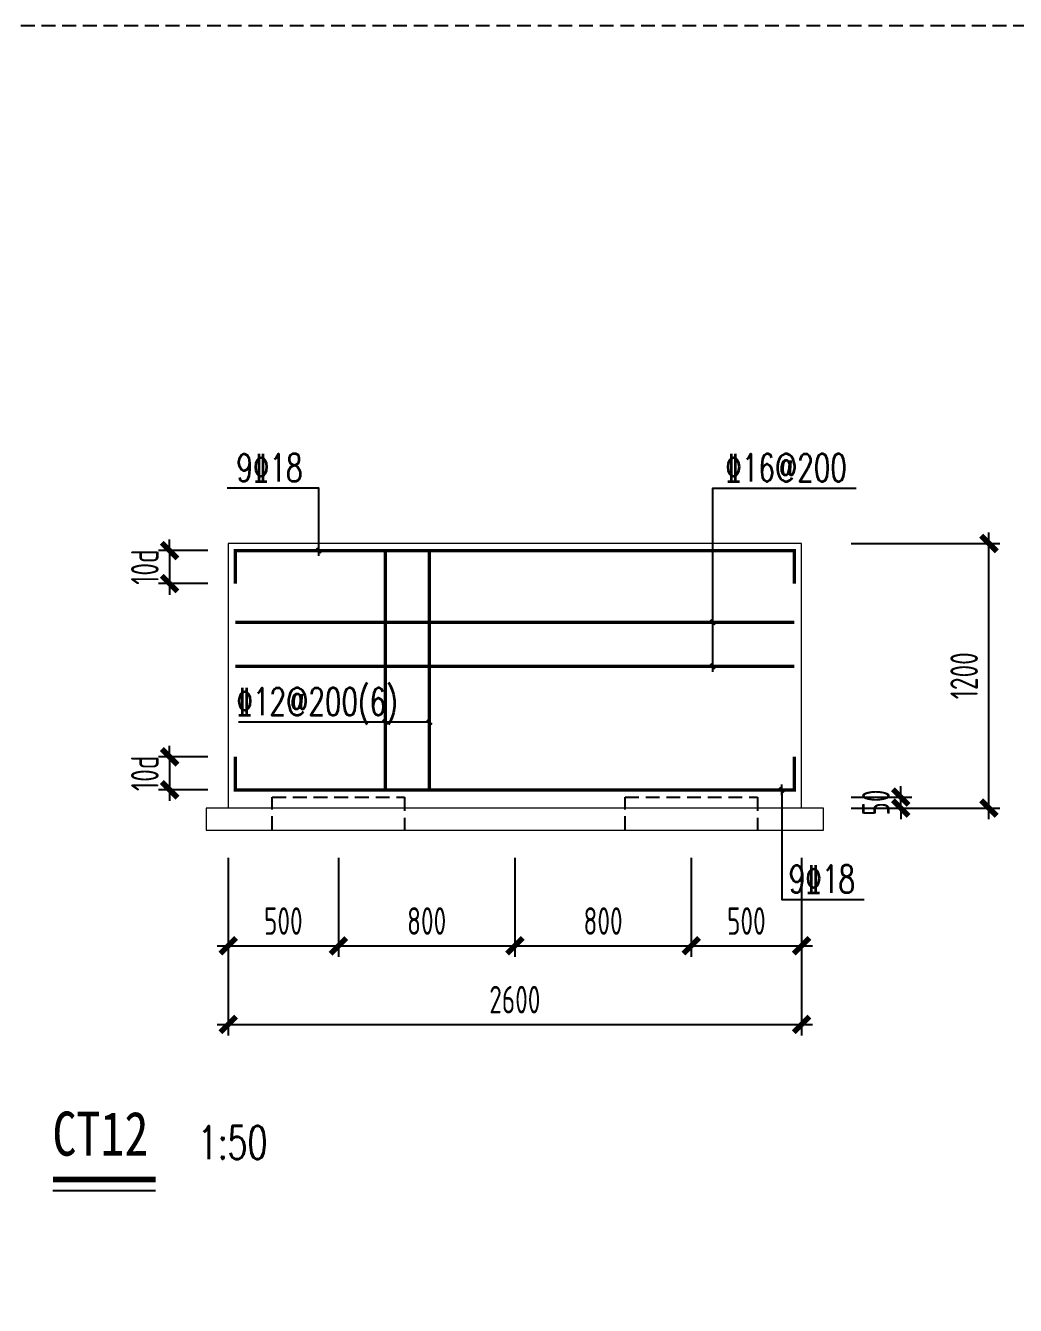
# Model space of a CAD drawing. Extents: x -1201378 to 2367219, y -619313 to 244905.
# Drawn here: x -129956 to -112001, y -466809 to -443596 of the extents above; entities that cross this region are included whole.
import ezdxf
from ezdxf.enums import TextEntityAlignment as Align

# ---------------------------------------------------------------- set-up
doc = ezdxf.new("R2010")
doc.units = 0
doc.header["$LTSCALE"] = 1000
doc.linetypes.add('HIDDEN', pattern=[0.375, 0.25, -0.125])
doc.layers.get('0').update_dxf_attribs({"linetype": 'CONTINUOUS'})
doc.layers.get('Defpoints').update_dxf_attribs({"linetype": 'CONTINUOUS'})
for name, color, linetype, lineweight in [('S-ct', 2, 'CONTINUOUS', 0), ('S-dim', 81, 'CONTINUOUS', 0), ('S-gj', 6, 'CONTINUOUS', 0)]:
    doc.layers.add(name, color=color, linetype=linetype, lineweight=lineweight)
doc.layers.add('S-SHAPE2', color=165, linetype='HIDDEN')
doc.layers.add('S-TEXT', color=21, linetype='CONTINUOUS')
doc.styles.add('TSSD_Dimension', font='tssdeng.shx', dxfattribs={"width": 0.7, "bigfont": 'hztxt.shx'})
doc.styles.add('TSSD_Norm', font='tj-romans1.shx', dxfattribs={"bigfont": 'tj-hztxt.shx'})
doc.styles.add('TSSD_Rein', font='tj-romans1.shx', dxfattribs={"width": 0.7, "bigfont": 'tj-hztxt.shx'})
doc.styles.add('黑体', font='simhei.ttf', dxfattribs={"width": 0.8})
doc.dimstyles.new('TSSD_50_200', dxfattribs={"dimtxt": 500, "dimasz": 200, "dimexe": 200, "dimexo": 500, "dimgap": 200, "dimtad": 1, "dimdec": 0, "dimlfac": 0.25, "dimzin": 0, "dimdsep": 46, "dimtxsty": 'TSSD_Dimension', "dimblk": 'ARCHTICK', "dimcen": 0, "dimdle": 200, "dimclrt": 7, "dimadec": 0, "dimazin": 0, "dimtfac": 1, "dimtdec": 0, "dimtix": 1, "dimtmove": 2, "dimatfit": 3, "dimfxl": 1, "dimtolj": 1, "dimtzin": 0, "dimarcsym": 0})

# ---------------------------------------------------------------- blocks, each defined once
blk = doc.blocks.new('_reinbk')
blk.add_line((0, 0), (0, 0))
blk = doc.blocks.new('_ArchTick')
at = {"color": 0, "linetype": 'ByBlock', "const_width": 0.5}
blk.add_lwpolyline([(-0.71, -0.71), (0.71, 0.71)], dxfattribs=at)
blk = doc.blocks.new('*D5895')
at = {"layer": 'Defpoints', "color": 0, "transparency": 16777216}
for p in [(-115481, -452988), (-112481, -452988), (-115481, -457788)]:
    blk.add_point(p, dxfattribs=at)
at = {"layer": 'S-dim', "color": 0, "lineweight": -2, "transparency": 16777216}
for p, q in [((-112481, -457988), (-112481, -452788)), ((-114981, -452988), (-112281, -452988)), ((-114981, -457788), (-112281, -457788))]:
    blk.add_line(p, q, dxfattribs=at)
at = {"layer": 'S-dim', "color": 0, "lineweight": -2, "transparency": 16777216, "xscale": 200, "yscale": 200, "zscale": 200}
for p, rotation in [((-112481, -452988), 90), ((-112481, -457788), 270)]:
    blk.add_blockref('_ArchTick', p, dxfattribs=dict(at, rotation=rotation))
at = {"layer": 'S-dim', "color": 7, "transparency": 16777216, "insert": (-112931, -455388), "char_height": 500, "attachment_point": 5, "rotation": 90, "style": 'TSSD_Dimension'}
blk.add_mtext('\\A1;1200', dxfattribs=at)
blk = doc.blocks.new('*D5896')
at = {"layer": 'Defpoints', "color": 0, "transparency": 16777216}
for p in [(-115481, -457588), (-114081, -457588), (-115481, -457788)]:
    blk.add_point(p, dxfattribs=at)
at = {"layer": 'S-dim', "color": 0, "lineweight": -2, "transparency": 16777216}
for p, q in [((-114081, -457588), (-114081, -457388)), ((-114981, -457588), (-113881, -457588)), ((-114081, -457788), (-114081, -457588)), ((-114981, -457788), (-113881, -457788)), ((-114081, -457788), (-114081, -457988))]:
    blk.add_line(p, q, dxfattribs=at)
at = {"layer": 'S-dim', "color": 0, "lineweight": -2, "transparency": 16777216, "xscale": 200, "yscale": 200, "zscale": 200}
for p, rotation in [((-114081, -457588), 270), ((-114081, -457788), 90)]:
    blk.add_blockref('_ArchTick', p, dxfattribs=dict(at, rotation=rotation))
at = {"layer": 'S-dim', "color": 7, "transparency": 16777216, "insert": (-114531, -457688), "char_height": 500, "attachment_point": 5, "rotation": 90, "style": 'TSSD_Dimension'}
blk.add_mtext('\\A1;50', dxfattribs=at)
blk = doc.blocks.new('TT')
blk.add_line((-0.97, 0), (0.97, 0))
at = {"const_width": 0.45}
blk.add_lwpolyline([(-0.44, -0.44), (0.44, 0.44)], dxfattribs=at)
blk = doc.blocks.new('*D5897')
at = {"layer": 'Defpoints', "color": 0, "transparency": 16777216}
for p in [(-126151, -453118), (-127343, -453718), (-126151, -453718)]:
    blk.add_point(p, dxfattribs=at)
at = {"layer": 'S-dim', "color": 0, "lineweight": -2, "transparency": 16777216}
for p, q in [((-126651, -453118), (-127543, -453118)), ((-127343, -453118), (-127343, -452918)), ((-127343, -453118), (-127343, -453718)), ((-126651, -453718), (-127543, -453718)), ((-127343, -453718), (-127343, -453918))]:
    blk.add_line(p, q, dxfattribs=at)
at = {"layer": 'S-dim', "color": 0, "lineweight": -2, "transparency": 16777216, "xscale": 200, "yscale": 200, "zscale": 200}
for p, rotation in [((-127343, -453118), 270), ((-127343, -453718), 90)]:
    blk.add_blockref('_ArchTick', p, dxfattribs=dict(at, rotation=rotation))
at = {"layer": 'S-dim', "color": 7, "transparency": 16777216, "insert": (-127793, -453418), "char_height": 500, "attachment_point": 5, "rotation": 90, "style": 'TSSD_Dimension'}
blk.add_mtext('\\A1;10d', dxfattribs=at)
blk = doc.blocks.new('*D5898')
at = {"layer": 'Defpoints', "color": 0, "transparency": 16777216}
for p in [(-126151, -456858), (-127343, -457458), (-126151, -457458)]:
    blk.add_point(p, dxfattribs=at)
at = {"layer": 'S-dim', "color": 0, "lineweight": -2, "transparency": 16777216}
for p, q in [((-127343, -456858), (-127343, -456658)), ((-126651, -456858), (-127543, -456858)), ((-127343, -456858), (-127343, -457458)), ((-126651, -457458), (-127543, -457458)), ((-127343, -457458), (-127343, -457658))]:
    blk.add_line(p, q, dxfattribs=at)
at = {"layer": 'S-dim', "color": 0, "lineweight": -2, "transparency": 16777216, "xscale": 200, "yscale": 200, "zscale": 200}
for p, rotation in [((-127343, -456858), 270), ((-127343, -457458), 90)]:
    blk.add_blockref('_ArchTick', p, dxfattribs=dict(at, rotation=rotation))
at = {"layer": 'S-dim', "color": 7, "transparency": 16777216, "insert": (-127793, -457158), "char_height": 500, "attachment_point": 5, "rotation": 90, "style": 'TSSD_Dimension'}
blk.add_mtext('\\A1;10d', dxfattribs=at)
blk = doc.blocks.new('*D5899')
at = {"layer": 'Defpoints', "color": 0, "transparency": 16777216}
for p in [(-124281, -458188), (-121081, -458188), (-121081, -460287)]:
    blk.add_point(p, dxfattribs=at)
at = {"layer": 'S-dim', "color": 0, "lineweight": -2, "transparency": 16777216}
for p, q in [((-124281, -458688), (-124281, -460487)), ((-121081, -458688), (-121081, -460487)), ((-124481, -460287), (-120881, -460287))]:
    blk.add_line(p, q, dxfattribs=at)
at = {"layer": 'S-dim', "color": 0, "lineweight": -2, "transparency": 16777216, "xscale": 200, "yscale": 200, "zscale": 200, "rotation": 180}
blk.add_blockref('_ArchTick', (-124281, -460287), dxfattribs=at)
at = {"layer": 'S-dim', "color": 0, "lineweight": -2, "transparency": 16777216, "xscale": 200, "yscale": 200, "zscale": 200}
blk.add_blockref('_ArchTick', (-121081, -460287), dxfattribs=at)
at = {"layer": 'S-dim', "color": 7, "transparency": 16777216, "insert": (-122681, -459837), "char_height": 500, "attachment_point": 5, "style": 'TSSD_Dimension'}
blk.add_mtext('\\A1;800', dxfattribs=at)
blk = doc.blocks.new('*D5900')
at = {"layer": 'Defpoints', "color": 0, "transparency": 16777216}
for p in [(-126281, -458188), (-124281, -458188), (-124281, -460287)]:
    blk.add_point(p, dxfattribs=at)
at = {"layer": 'S-dim', "color": 0, "lineweight": -2, "transparency": 16777216}
for p, q in [((-126281, -458688), (-126281, -460487)), ((-124281, -458688), (-124281, -460487)), ((-126481, -460287), (-124081, -460287))]:
    blk.add_line(p, q, dxfattribs=at)
at = {"layer": 'S-dim', "color": 0, "lineweight": -2, "transparency": 16777216, "xscale": 200, "yscale": 200, "zscale": 200, "rotation": 180}
blk.add_blockref('_ArchTick', (-126281, -460287), dxfattribs=at)
at = {"layer": 'S-dim', "color": 0, "lineweight": -2, "transparency": 16777216, "xscale": 200, "yscale": 200, "zscale": 200}
blk.add_blockref('_ArchTick', (-124281, -460287), dxfattribs=at)
at = {"layer": 'S-dim', "color": 7, "transparency": 16777216, "insert": (-125281, -459837), "char_height": 500, "attachment_point": 5, "style": 'TSSD_Dimension'}
blk.add_mtext('\\A1;500', dxfattribs=at)
blk = doc.blocks.new('*D5901')
at = {"layer": 'Defpoints', "color": 0, "transparency": 16777216}
for p in [(-121081, -458188), (-117881, -458188), (-117881, -460287)]:
    blk.add_point(p, dxfattribs=at)
at = {"layer": 'S-dim', "color": 0, "lineweight": -2, "transparency": 16777216}
for p, q in [((-121081, -458688), (-121081, -460487)), ((-117881, -458688), (-117881, -460487)), ((-121281, -460287), (-117681, -460287))]:
    blk.add_line(p, q, dxfattribs=at)
at = {"layer": 'S-dim', "color": 0, "lineweight": -2, "transparency": 16777216, "xscale": 200, "yscale": 200, "zscale": 200, "rotation": 180}
blk.add_blockref('_ArchTick', (-121081, -460287), dxfattribs=at)
at = {"layer": 'S-dim', "color": 0, "lineweight": -2, "transparency": 16777216, "xscale": 200, "yscale": 200, "zscale": 200}
blk.add_blockref('_ArchTick', (-117881, -460287), dxfattribs=at)
at = {"layer": 'S-dim', "color": 7, "transparency": 16777216, "insert": (-119481, -459837), "char_height": 500, "attachment_point": 5, "style": 'TSSD_Dimension'}
blk.add_mtext('\\A1;800', dxfattribs=at)
blk = doc.blocks.new('*D5902')
at = {"layer": 'Defpoints', "color": 0, "transparency": 16777216}
for p in [(-117881, -458188), (-115881, -458188), (-115881, -460287)]:
    blk.add_point(p, dxfattribs=at)
at = {"layer": 'S-dim', "color": 0, "lineweight": -2, "transparency": 16777216}
for p, q in [((-117881, -458688), (-117881, -460487)), ((-115881, -458688), (-115881, -460487)), ((-118081, -460287), (-115681, -460287))]:
    blk.add_line(p, q, dxfattribs=at)
at = {"layer": 'S-dim', "color": 0, "lineweight": -2, "transparency": 16777216, "xscale": 200, "yscale": 200, "zscale": 200, "rotation": 180}
blk.add_blockref('_ArchTick', (-117881, -460287), dxfattribs=at)
at = {"layer": 'S-dim', "color": 0, "lineweight": -2, "transparency": 16777216, "xscale": 200, "yscale": 200, "zscale": 200}
blk.add_blockref('_ArchTick', (-115881, -460287), dxfattribs=at)
at = {"layer": 'S-dim', "color": 7, "transparency": 16777216, "insert": (-116881, -459837), "char_height": 500, "attachment_point": 5, "style": 'TSSD_Dimension'}
blk.add_mtext('\\A1;500', dxfattribs=at)
blk = doc.blocks.new('*D5908')
at = {"layer": 'Defpoints', "color": 0, "transparency": 16777216}
for p in [(-126281, -459538), (-115881, -459538), (-115881, -461713)]:
    blk.add_point(p, dxfattribs=at)
at = {"layer": 'S-dim', "color": 0, "lineweight": -2, "transparency": 16777216}
for p, q in [((-126281, -460038), (-126281, -461913)), ((-115881, -460038), (-115881, -461913)), ((-126481, -461713), (-115681, -461713))]:
    blk.add_line(p, q, dxfattribs=at)
at = {"layer": 'S-dim', "color": 0, "lineweight": -2, "transparency": 16777216, "xscale": 200, "yscale": 200, "zscale": 200, "rotation": 180}
blk.add_blockref('_ArchTick', (-126281, -461713), dxfattribs=at)
at = {"layer": 'S-dim', "color": 0, "lineweight": -2, "transparency": 16777216, "xscale": 200, "yscale": 200, "zscale": 200}
blk.add_blockref('_ArchTick', (-115881, -461713), dxfattribs=at)
at = {"layer": 'S-dim', "color": 7, "transparency": 16777216, "insert": (-121081, -461263), "char_height": 500, "attachment_point": 5, "style": 'TSSD_Dimension'}
blk.add_mtext('\\A1;2600', dxfattribs=at)

msp = doc.modelspace()

# ---------------------------------------------------------------- linework, layer by layer
at = {"layer": 'S-ct'}
for points in [[(-115880.7, -457787.8), (-115880.7, -452987.8), (-119880.7, -452987.8), (-119880.7, -452987.8), (-122280.7, -452987.8), (-122280.7, -452987.8), (-126280.7, -452987.8), (-126280.7, -457787.8)], [(-126680.7, -458187.8), (-115480.7, -458187.8), (-115480.7, -457787.8), (-126680.7, -457787.8), (-126680.7, -458187.8)]]:
    msp.add_lwpolyline(points, dxfattribs=at)
at = {"layer": 'S-gj', "const_width": 60}
for points in [[(-126150.7, -453717.8), (-126150.7, -453717.8), (-126150.7, -453117.8), (-116010.7, -453117.8), (-116010.7, -453717.8), (-116010.7, -453717.8)], [(-123432.4, -457457.8), (-123432.4, -453117.8)], [(-122632.4, -457457.8), (-122632.4, -453117.8)], [(-126150.7, -454418.1), (-116010.7, -454418.1)], [(-126150.7, -455218.1), (-116010.7, -455218.1)], [(-126150.7, -456857.8), (-126150.7, -457457.8), (-116010.7, -457457.8), (-116010.7, -456857.8)]]:
    msp.add_lwpolyline(points, dxfattribs=at)
at = {"layer": 'S-SHAPE2'}
for p, q in [((-125480.7, -458187.8), (-125480.7, -457587.8)), ((-125480.7, -457587.8), (-123080.7, -457587.8)), ((-123080.7, -457587.8), (-123080.7, -458187.8)), ((-119080.7, -458187.8), (-119080.7, -457587.8)), ((-119080.7, -457587.8), (-116680.7, -457587.8)), ((-116680.7, -457587.8), (-116680.7, -458187.8))]:
    msp.add_line(p, q, dxfattribs=at)
msp.add_lwpolyline([(-146540.2, -443595.8), (-110781.8, -443595.8), (-110781.8, -467344.9), (-146540.2, -467344.9)], close=True, dxfattribs=at)
at = {"layer": 'S-TEXT'}
for points in [[(-124638.8, -453117.8), (-124638.8, -451987.8), (-126299.2, -451987.8)], [(-117491.7, -455218.1), (-117491.7, -453897.9), (-117491.7, -451987.8), (-114891.7, -451987.8)], [(-122632.4, -456231), (-126091.1, -456231)], [(-116240.7, -457457.8), (-116240.7, -459448.7), (-114744.3, -459448.7)], [(-129460.4, -464725.7), (-127598, -464725.7)]]:
    msp.add_lwpolyline(points, dxfattribs=at)
at = {"layer": 'S-TEXT', "const_width": 100}
msp.add_lwpolyline([(-129460.4, -464525.7), (-127598, -464525.7)], dxfattribs=at)

# ---------------------------------------------------------------- block references
at = {"layer": 'S-TEXT'}
for name, p, xscale, yscale, zscale, rotation in [('TT', (-124638.8, -453117.8), 100, 100, 100, 90), ('_reinbk', (-124638.8, -453117.8), 200, 200, 200, 270), ('TT', (-117491.7, -454418.1), 100, 100, 100, 90), ('_reinbk', (-117491.7, -454418.1), 200, 200, 200, 270), ('TT', (-117491.7, -455218.1), 100, 100, 100, 90), ('_reinbk', (-117491.7, -455218.1), 200, 200, 200, 270), ('TT', (-123432.4, -456231), 100, 100, 100, 90), ('TT', (-122632.4, -456231), 100, 100, 100, 90), ('_reinbk', (-123432.4, -456231), 200, 200, 200, 270), ('_reinbk', (-122632.4, -456231), 200, 200, 200, 270), ('TT', (-116240.7, -457457.8), 100, 100, 100, 90), ('_reinbk', (-116240.7, -457457.8), 200, 200, 200, 270)]:
    msp.add_blockref(name, p, dxfattribs=dict(at, xscale=xscale, yscale=yscale, zscale=zscale, rotation=rotation))

# ---------------------------------------------------------------- texts
at = {"layer": 'S-TEXT', "style": 'TSSD_Rein', "width": 0.7}
for s, p in [('9%%15318', (-126132.5, -451862.8)), ('%%15312@200(6)', (-126131.6, -456106))]:
    msp.add_text(s, height=500, dxfattribs=at).set_placement(p)
for s, p in [('%%15316@200', (-115058.4, -451862.8)), ('9%%15318', (-114911, -459323.7))]:
    msp.add_text(s, height=500, dxfattribs=at).set_placement(p, align=Align.RIGHT)
at = {"layer": 'S-TEXT', "style": '黑体', "width": 0.8}
msp.add_text('CT12', height=800, dxfattribs=at).set_placement((-128598.1, -464333.6), align=Align.BOTTOM_CENTER)
at = {"layer": 'S-TEXT', "style": 'TSSD_Norm', "width": 0.7}
msp.add_text('1:50', height=600, dxfattribs=at).set_placement((-126831.1, -464333.6), align=Align.BOTTOM_LEFT)

# ---------------------------------------------------------------- dimensions: what is measured, and where the dimension line sits
at = {"layer": 'S-dim'}
for base, p1, p2, picture, middle in [((-127342.9, -453717.8), (-126150.7, -453117.8), (-126150.7, -453717.8), '*D5897', (-127792.9, -453417.8)), ((-127342.9, -457457.8), (-126150.7, -456857.8), (-126150.7, -457457.8), '*D5898', (-127792.9, -457157.8))]:
    dim = msp.add_linear_dim(base=base, p1=p1, p2=p2, angle=90, text='10d', dimstyle='TSSD_50_200', dxfattribs=at)
    dim.commit()
    dim.dimension.update_dxf_attribs({"geometry": picture, "text_midpoint": middle})
for base, p2, picture, middle in [((-112480.7, -452987.8), (-115480.7, -452987.8), '*D5895', (-112930.7, -455387.8)), ((-114080.7, -457587.8), (-115480.7, -457587.8), '*D5896', (-114530.7, -457687.8))]:
    dim = msp.add_linear_dim(base=base, p1=(-115480.7, -457787.8), p2=p2, angle=90, dimstyle='TSSD_50_200', dxfattribs=at)
    dim.commit()
    dim.dimension.update_dxf_attribs({"geometry": picture, "text_midpoint": middle})
for base, p1, p2, picture, middle in [((-124280.7, -460286.9), (-126280.7, -458187.8), (-124280.7, -458187.8), '*D5900', (-125280.7, -459836.9)), ((-121080.7, -460286.9), (-124280.7, -458187.8), (-121080.7, -458187.8), '*D5899', (-122680.7, -459836.9)), ((-117880.7, -460286.9), (-121080.7, -458187.8), (-117880.7, -458187.8), '*D5901', (-119480.7, -459836.9)), ((-115880.7, -460286.9), (-117880.7, -458187.8), (-115880.7, -458187.8), '*D5902', (-116880.7, -459836.9)), ((-115880.7, -461713.1), (-126280.7, -459537.6), (-115880.7, -459537.6), '*D5908', (-121080.7, -461263.1))]:
    dim = msp.add_linear_dim(base=base, p1=p1, p2=p2, dimstyle='TSSD_50_200', dxfattribs=at)
    dim.commit()
    dim.dimension.update_dxf_attribs({"geometry": picture, "text_midpoint": middle})

doc.saveas('drawing.dxf')
